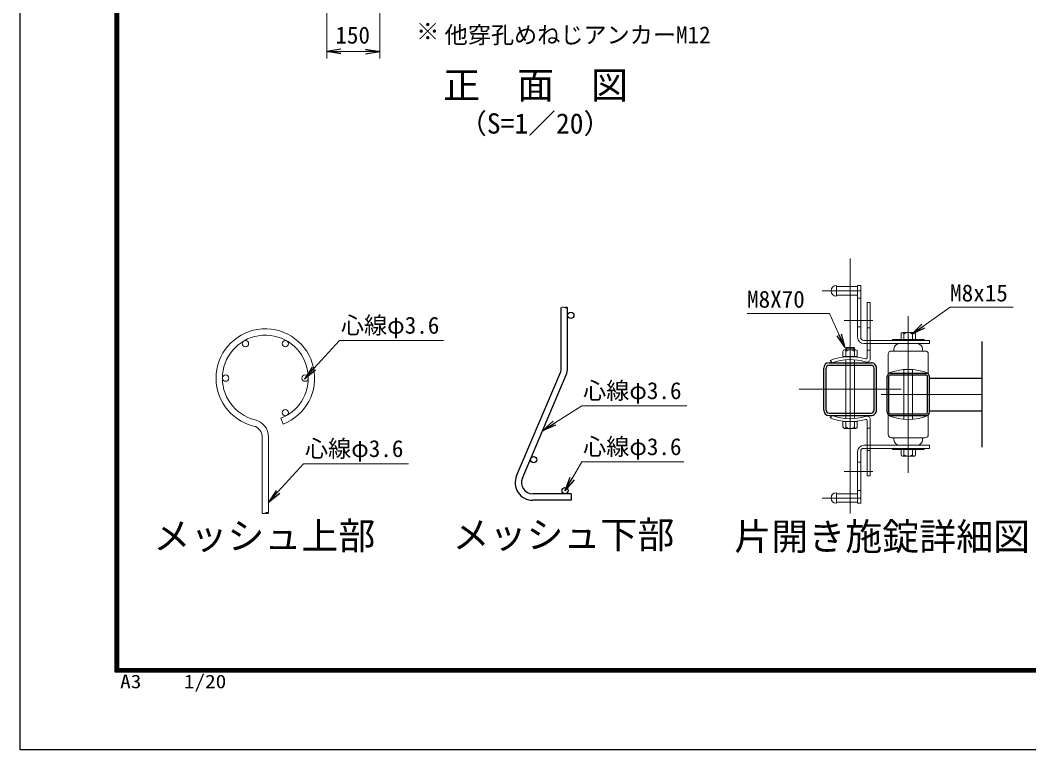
# Model space of a CAD drawing. Units: millimetres, scale not verified. Extents: x -10254 to -1854, y -2970 to 2970.
# Drawn here: x -10254 to -7389, y -2970 to -899 of the extents above; entities that cross this region are included whole.
import ezdxf
from ezdxf.enums import TextEntityAlignment as Align

# ---------------------------------------------------------------- set-up
doc = ezdxf.new("R2010")
doc.units = ezdxf.units.MM
doc.header["$LTSCALE"] = 30
doc.linetypes.add('USER1', pattern=[50.8, 31.75, -6.35, 6.35, -6.35])
for name, color, linetype, lineweight in [('0-1_D-TTL', 7, 'Continuous', 25), ('0-3_D-STR-TXT', 7, 'Continuous', 13), ('0-4_D-BMK', 2, 'USER1', 13), ('0-5_D-STR3', 3, 'Continuous', 13), ('0-6_0', 7, 'Continuous', 25), ('0-7_D-STR-DIM', 7, 'Continuous', 13), ('0-8_D-STR1', 1, 'Continuous', 25), ('0-A_D-STR2', 7, 'Continuous', 13)]:
    doc.layers.add(name, color=color, linetype=linetype, lineweight=lineweight)
doc.layers.add('0-2_D-TTL-TXT', color=7, linetype='Continuous')
doc.styles.add('ＭＳ ゴシック', font='')
doc.styles.get('ＭＳ ゴシック').set_extended_font_data('MS Gothic')

# ---------------------------------------------------------------- blocks, each defined once
blk = doc.blocks.new('_Open')
at = {"layer": '0-6_0'}
blk.add_line((-30, 5), (0, 0), dxfattribs=at)
blk.add_lwpolyline([(-30, -5), (0, 0), (-30, 0)], dxfattribs=at)

msp = doc.modelspace()

# ---------------------------------------------------------------- linework, layer by layer
at = {"layer": '0-1_D-TTL', "color": 2}
msp.add_lwpolyline([(-10253.53, 2970), (-1853.53, 2970), (-1853.53, -2970), (-10253.53, -2970)], close=True, dxfattribs=at)
at = {"layer": '0-1_D-TTL'}
for points in [[(-9983.53, 2750), (-2123.53, 2750), (-2123.53, -2750), (-9983.53, -2750)], [(-9981.03, 2747.5), (-2126.03, 2747.5), (-2126.03, -2747.5), (-9981.03, -2747.5)], [(-9978.53, 2745), (-2128.53, 2745), (-2128.53, -2745), (-9978.53, -2745)], [(-9976.03, 2742.5), (-2131.03, 2742.5), (-2131.03, -2742.5), (-9976.03, -2742.5)], [(-9973.53, 2740), (-2133.53, 2740), (-2133.53, -2740), (-9973.53, -2740)]]:
    msp.add_lwpolyline(points, close=True, dxfattribs=at)
at = {"layer": '0-3_D-STR-TXT'}
for points in [[(-7433.29, -1713.81), (-7612.6, -1713.81), (-7719.75, -1789.17)], [(-8188.53, -1731.61), (-7954.94, -1731.61), (-7912.34, -1826.57)], [(-9051.22, -1807.79), (-9346.57, -1807.79), (-9419.36, -1887.93)], [(-8360.63, -1993.38), (-8658.83, -1993.38), (-8736.42, -2043.06)], [(-9151.13, -2157.86), (-9448.68, -2157.86), (-9521.48, -2238)], [(-8369.01, -2152.41), (-8658.83, -2152.41), (-8686.33, -2200.01)]]:
    msp.add_lwpolyline(points, dxfattribs=at)
at = {"layer": '0-4_D-BMK'}
for p, q in [((-7896.56, -1575.42), (-7896.56, -2298.81)), ((-7975.76, -1667.19), (-7866.56, -1667.19)), ((-7731.56, -2183.81), (-7731.56, -1739.1)), ((-7913.17, -1751.26), (-7832.17, -1751.26)), ((-8041.7, -1946.26), (-7751.42, -1946.26)), ((-7808.51, -1961.26), (-7521.56, -1961.26)), ((-7913.17, -2180.26), (-7832.17, -2180.26)), ((-7975.76, -2255.33), (-7866.56, -2255.33))]:
    msp.add_line(p, q, dxfattribs=at)
at = {"layer": '0-5_D-STR3'}
for p, q in [((-7935.56, -1652.19), (-7935.56, -1682.19)), ((-7935.56, -1655.19), (-7875.56, -1655.19)), ((-7875.56, -1652.19), (-7875.56, -1799.19)), ((-7875.56, -1652.19), (-7866.56, -1652.19)), ((-7866.56, -1652.19), (-7866.56, -1799.19)), ((-7935.56, -1679.19), (-7875.56, -1679.19)), ((-7875.56, -1688.19), (-7866.56, -1688.19)), ((-7848.56, -1700.26), (-7848.56, -1857.4)), ((-7839.56, -1700.26), (-7848.56, -1700.26)), ((-7839.56, -1700.26), (-7839.56, -1860.76)), ((-7875.56, -1769.19), (-7866.56, -1769.19)), ((-7839.56, -1772.26), (-7848.56, -1772.26)), ((-7751.9, -1790.08), (-7751.9, -1805.33)), ((-7747.74, -1785.86), (-7715.34, -1785.86)), ((-7743.58, -1790.08), (-7743.58, -1805.19)), ((-7719.55, -1790.08), (-7719.55, -1805.19)), ((-7711.13, -1790.08), (-7711.13, -1805.08)), ((-7908.43, -1830.19), (-7896.43, -1830.19)), ((-7884.43, -1830.19), (-7896.43, -1830.19)), ((-7857.56, -1808.19), (-7671.56, -1808.19)), ((-7857.56, -1817.19), (-7671.56, -1817.19)), ((-7686.56, -1805.19), (-7776.56, -1805.19)), ((-7776.56, -1805.19), (-7776.56, -1808.19)), ((-7772.06, -1838.19), (-7772.06, -1832.19)), ((-7691.06, -1838.19), (-7691.06, -1832.19)), ((-7686.56, -1805.19), (-7686.56, -1808.19)), ((-7671.56, -1817.19), (-7671.56, -1808.19)), ((-7916.99, -1839.03), (-7916.99, -1854.03)), ((-7916.99, -1854.03), (-7876.21, -1854.03)), ((-7880.38, -1834.82), (-7912.78, -1834.82)), ((-7908.57, -1839.03), (-7908.57, -1854.14)), ((-7884.54, -1839.03), (-7884.54, -1854.14)), ((-7876.21, -1839.03), (-7876.21, -1854.28)), ((-7848.56, -1835.26), (-7839.56, -1835.26)), ((-7788.56, -1847.19), (-7788.56, -1901.19)), ((-7779.56, -1838.19), (-7683.56, -1838.19)), ((-7674.56, -1847.19), (-7674.56, -1901.19)), ((-7947.5, -1871.26), (-7953.56, -1864.6)), ((-7908.57, -1871.26), (-7908.57, -1862.83)), ((-7884.54, -1871.26), (-7884.54, -1862.83)), ((-7947.5, -2021.26), (-7953.56, -2027.92)), ((-7839.56, -2031.76), (-7839.56, -2192.26)), ((-7788.56, -2075.33), (-7788.56, -2021.33)), ((-7674.56, -2075.33), (-7674.56, -2021.33)), ((-7876.22, -2038.26), (-7916.99, -2038.51)), ((-7916.99, -2053.51), (-7916.99, -2038.51)), ((-7880.38, -2057.73), (-7912.78, -2057.73)), ((-7908.57, -2053.51), (-7908.57, -2038.4)), ((-7884.54, -2053.52), (-7884.54, -2038.4)), ((-7876.22, -2053.52), (-7876.22, -2038.26)), ((-7848.56, -2035.11), (-7848.56, -2192.26)), ((-7848.56, -2057.26), (-7839.56, -2057.26)), ((-7779.56, -2084.33), (-7683.56, -2084.33)), ((-7772.06, -2084.33), (-7772.06, -2090.33)), ((-7691.06, -2084.33), (-7691.06, -2090.33)), ((-7857.56, -2105.33), (-7671.56, -2105.33)), ((-7857.56, -2114.33), (-7671.56, -2114.33)), ((-7776.56, -2117.33), (-7776.56, -2114.33)), ((-7776.56, -2117.33), (-7686.56, -2117.33)), ((-7751.99, -2132.44), (-7751.99, -2117.44)), ((-7743.57, -2132.44), (-7743.57, -2117.33)), ((-7719.54, -2132.44), (-7719.54, -2117.33)), ((-7711.22, -2132.44), (-7711.22, -2117.19)), ((-7686.56, -2117.33), (-7686.56, -2114.33)), ((-7671.56, -2105.33), (-7671.56, -2114.33)), ((-7875.56, -2270.33), (-7875.56, -2123.33)), ((-7866.56, -2270.33), (-7866.56, -2123.33)), ((-7839.56, -2120.26), (-7848.56, -2120.26)), ((-7715.38, -2136.66), (-7747.78, -2136.66)), ((-7866.56, -2153.33), (-7875.56, -2153.33)), ((-7839.56, -2192.26), (-7848.56, -2192.26)), ((-7935.56, -2270.33), (-7935.56, -2240.33)), ((-7935.56, -2243.33), (-7875.56, -2243.33)), ((-7866.56, -2234.33), (-7875.56, -2234.33)), ((-7935.56, -2267.33), (-7875.56, -2267.33)), ((-7875.56, -2270.33), (-7866.56, -2270.33))]:
    msp.add_line(p, q, dxfattribs=at)
for points in [[(-7908.43, -1834.82), (-7908.43, -1830.19), (-7906.63, -1828.39)], [(-7896.43, -1828.39), (-7906.63, -1828.39), (-7906.63, -1834.82)], [(-7896.43, -1828.39), (-7886.23, -1828.39), (-7886.23, -1834.82)], [(-7884.43, -1834.82), (-7884.43, -1830.19), (-7886.23, -1828.39)], [(-7908.57, -2029.69), (-7908.57, -2021.26), (-7908.57, -1874.71)], [(-7884.54, -2029.69), (-7884.54, -2021.26), (-7884.54, -1874.71)], [(-7743.57, -2031.92), (-7743.57, -2021.26), (-7743.57, -1901.26), (-7743.57, -1890.6)], [(-7719.55, -2031.92), (-7719.55, -2021.26), (-7719.55, -1901.26), (-7719.55, -1890.6)]]:
    msp.add_lwpolyline(points, dxfattribs=at)
for centre, radius, start, end in [((-7935.56, -1667.19), 15, 90.00001, 270), ((-7857.56, -1799.19), 18, 180.00001, 269.99995), ((-7857.56, -1799.19), 9, 180.00001, 270), ((-7747.74, -1790.02), 4.16, 359.29981, 180.701), ((-7731.56, -1805.1), 19.24, 51.35043, 128.64746), ((-7715.34, -1790.08), 4.21, 0.08393, 179.91606), ((-7757.06, -1832.19), 15, 90.00001, 179.99999), ((-7706.06, -1832.19), 15, 0, 90), ((-7896.56, -2013.03), 159, 73.87238, 111.00754), ((-7912.78, -1839.04), 4.21, 0.08393, 179.91608), ((-7896.55, -1854.05), 19.24, 51.35253, 128.64959), ((-7880.38, -1838.98), 4.16, 359.29901, 180.70018), ((-7851.56, -1857.4), 3, 253.8728, 0.00001), ((-7848.56, -1860.76), 9, 252.42887, 0.00001), ((-7779.56, -1847.19), 9, 90, 180.00001), ((-7683.56, -1847.19), 9, 0, 90), ((-7896.56, -2012.34), 150, 72.42905, 109.85261), ((-7731.56, -2042.53), 152.4, 68.0365, 111.96349), ((-7896.56, -1879.49), 159, 248.99247, 286.12763), ((-7896.56, -1880.17), 150, 250.1474, 287.57096), ((-7851.56, -2035.11), 3, 0, 106.12721), ((-7848.56, -2031.76), 9, 0, 107.57114), ((-7731.56, -1879.99), 152.4, 248.03652, 291.96351), ((-7912.78, -2053.51), 4.21, 180.08393, 359.91608), ((-7896.56, -2038.49), 19.24, 231.35042, 308.64748), ((-7880.38, -2053.57), 4.16, 179.29981, 0.70101), ((-7779.56, -2075.33), 9, 180.00001, 270), ((-7757.06, -2090.33), 15, 180.00002, 270), ((-7706.06, -2090.33), 15, 270, 0.00001), ((-7683.56, -2075.33), 9, 270, 0.00001), ((-7857.56, -2123.33), 18, 90.00006, 180.00001), ((-7857.56, -2123.33), 9, 90.00001, 180.00001), ((-7747.78, -2132.44), 4.21, 180.08393, 359.91608), ((-7731.55, -2117.42), 19.24, 231.35042, 308.64748), ((-7715.38, -2132.49), 4.16, 179.29981, 0.70101), ((-7935.56, -2255.33), 15, 90, 270)]:
    msp.add_arc(centre, radius, start, end, dxfattribs=at)
at = {"layer": '0-6_0'}
for p, q in [((-8716.84, -1886.35), (-8716.84, -1714.7)), ((-8698.84, -1886.35), (-8698.84, -1714.7)), ((-8843.87, -2192.11), (-8719.39, -1898.85)), ((-8827.3, -2199.14), (-8702.82, -1905.88)), ((-8688.84, -2243.65), (-8797.84, -2243.65))]:
    msp.add_line(p, q, dxfattribs=at)
msp.add_lwpolyline([(-8688.84, -2243.65), (-8688.84, -2261.65), (-8797.84, -2261.65)], dxfattribs=at)
for centre in [(-8689.84, -1736.65), (-8795.18, -2146.52), (-8706.34, -2234.65)]:
    msp.add_circle(centre, 9, dxfattribs=at)
for centre, radius, start, end in [((-8748.84, -1886.35), 32, 337, 0), ((-8748.84, -1886.35), 50, 337, 0), ((-8797.84, -2211.65), 50, 157, 270), ((-8797.84, -2211.65), 32, 157, 270)]:
    msp.add_arc(centre, radius, start, end, dxfattribs=at)
at = {"layer": '0-7_D-STR-DIM'}
for p, q in [((-9382.45, -627.01), (-9382.45, -1008.02)), ((-9232.45, -627.01), (-9232.45, -1008.02)), ((-9342.45, -988.02), (-9272.45, -988.02))]:
    msp.add_line(p, q, dxfattribs=at)
at = {"layer": '0-8_D-STR1'}
for p, q in [((-7521.56, -2111.26), (-7521.56, -1811.26)), ((-7971.56, -2005.96), (-7971.56, -1886.56)), ((-7964.66, -2005.96), (-7964.66, -1886.56)), ((-7956.26, -1871.26), (-7836.86, -1871.26)), ((-7956.26, -1878.16), (-7836.86, -1878.16)), ((-7828.46, -2005.96), (-7828.46, -1886.56)), ((-7821.56, -2005.96), (-7821.56, -1886.56)), ((-7791.56, -2011.66), (-7791.56, -1910.86)), ((-7786.76, -2011.66), (-7786.76, -1910.86)), ((-7781.96, -1901.26), (-7681.16, -1901.26)), ((-7781.96, -1906.06), (-7681.16, -1906.06)), ((-7676.36, -2011.66), (-7676.36, -1910.86)), ((-7671.56, -2011.66), (-7671.56, -1910.86)), ((-7671.56, -1914.76), (-7521.56, -1914.76)), ((-7956.26, -2014.36), (-7836.86, -2014.36)), ((-7956.26, -2021.26), (-7836.86, -2021.26)), ((-7781.96, -2016.46), (-7681.16, -2016.46)), ((-7781.96, -2021.26), (-7681.16, -2021.26)), ((-7671.56, -2007.76), (-7521.56, -2007.76))]:
    msp.add_line(p, q, dxfattribs=at)
for centre, radius, start, end in [((-7956.26, -1886.56), 15.3, 90.00031, 179.99984), ((-7956.26, -1886.56), 8.4, 90.00031, 179.99984), ((-7836.86, -1886.56), 15.3, 0, 90.00028), ((-7836.86, -1886.56), 8.4, 0, 90.00028), ((-7781.96, -1910.86), 9.6, 89.99997, 180), ((-7781.96, -1910.86), 4.8, 89.99997, 180), ((-7681.16, -1910.86), 9.6, 0, 89.99997), ((-7681.16, -1910.86), 4.8, 0, 89.99997), ((-7956.26, -2005.96), 15.3, 179.99985, 269.9997), ((-7956.26, -2005.96), 8.4, 179.99985, 269.9997), ((-7836.86, -2005.96), 15.3, 269.99973, 0), ((-7836.86, -2005.96), 8.4, 269.99973, 0), ((-7781.96, -2011.66), 9.6, 180, 270.00003), ((-7781.96, -2011.66), 4.8, 180, 270.00003), ((-7681.16, -2011.66), 9.6, 270.00003, 0), ((-7681.16, -2011.66), 4.8, 270.00003, 0)]:
    msp.add_arc(centre, radius, start, end, dxfattribs=at)
at = {"layer": '0-A_D-STR2'}
for p, q in [((-9512.98, -2028.78), (-9506.45, -2045.55)), ((-9566.2, -2082.11), (-9566.2, -2297.81)), ((-9548.2, -2082.11), (-9548.2, -2297.81))]:
    msp.add_line(p, q, dxfattribs=at)
for centre in [(-9613.7, -1817.21), (-9500.7, -1817.21), (-9670.2, -1915.07), (-9444.2, -1915.07), (-9500.7, -2012.93)]:
    msp.add_circle(centre, 9, dxfattribs=at)
for centre, radius, start, end in [((-8712.34, -1720.97), 7.72, 54.35871, 125.64129), ((-8703.34, -1720.97), 7.72, 54.35871, 125.64129), ((-8703.34, -1708.42), 7.72, 234.35871, 305.64129), ((-9557.2, -1915.07), 140, 291.25, 256.20952), ((-9557.2, -1915.07), 122, 291.25, 256.20952), ((-9598.2, -2082.11), 50, 0, 76.20952), ((-9598.2, -2082.11), 32, 0, 76.20952), ((-9561.7, -2291.53), 7.72, 234.35871, 305.64129), ((-9552.7, -2304.08), 7.72, 54.35871, 125.64129), ((-9552.7, -2291.53), 7.72, 234.35871, 305.64129)]:
    msp.add_arc(centre, radius, start, end, dxfattribs=at)

# ---------------------------------------------------------------- block references
at = {"layer": '0-3_D-STR-TXT', "xscale": 1.333333, "yscale": 1.333333}
for p, rotation in [((-7721.39, -1790.32), 215.11702), ((-7911.52, -1828.39), 294.1605), ((-9446.26, -1917.54), 227.7476), ((-8770.1, -2064.63), 212.63137), ((-8706.34, -2234.65), 239.98148), ((-9548.37, -2267.6), 227.7476)]:
    msp.add_blockref('_Open', p, dxfattribs=dict(at, rotation=rotation))
at = {"layer": '0-7_D-STR-DIM', "xscale": 1.333333, "yscale": 1.333333, "rotation": 180}
msp.add_blockref('_Open', (-9382.45, -988.02), dxfattribs=at)
at = {"layer": '0-7_D-STR-DIM', "xscale": 1.333333, "yscale": 1.333333}
msp.add_blockref('_Open', (-9232.45, -988.02), dxfattribs=at)

# ---------------------------------------------------------------- texts
at = {"layer": '0-1_D-TTL', "style": 'ＭＳ ゴシック', "width": 1.15}
msp.add_text('A3\u3000\u30001/20', height=38.49, dxfattribs=at).set_placement((-9969.62, -2806.81), align=Align.BOTTOM_LEFT)
at = {"layer": '0-2_D-TTL-TXT', "style": 'ＭＳ ゴシック'}
for s, p in [('メッシュ上部', (-9875, -2424.2)), ('メッシュ下部', (-9025.64, -2421.02)), ('片開き施錠詳細図', (-8225.4, -2426.26))]:
    msp.add_text(s, height=76.98, dxfattribs=at).set_placement(p, align=Align.BOTTOM_LEFT)
at = {"layer": '0-3_D-STR-TXT', "style": 'ＭＳ ゴシック'}
for s, height, p in [('※', 48.17, (-9128.83, -969.52)), ('他穿孔めねじアンカーM12', 48.17, (-9048.08, -979.24)), ('正\u3000面\u3000図', 76.98, (-9052.35, -1145.02)), ('（S=1／20）', 57.62, (-9006.87, -1238.22)), ('M8x15', 48.17, (-7612.48, -1711.86)), ('M8X70', 48.17, (-8189.16, -1729.64)), ('心線φ3.6', 48.17, (-9342.65, -1803.41)), ('心線φ3.6', 48.17, (-8654.91, -1988.99)), ('心線φ3.6', 48.17, (-9444.76, -2153.47)), ('心線φ3.6', 48.17, (-8654.91, -2148.02))]:
    msp.add_text(s, height=height, dxfattribs=at).set_placement(p, align=Align.BOTTOM_LEFT)
at = {"layer": '0-7_D-STR-DIM', "style": 'ＭＳ ゴシック'}
msp.add_text('150', height=48.17, dxfattribs=at).set_placement((-9358.37, -979.88), align=Align.BOTTOM_LEFT)

doc.saveas('drawing.dxf')
